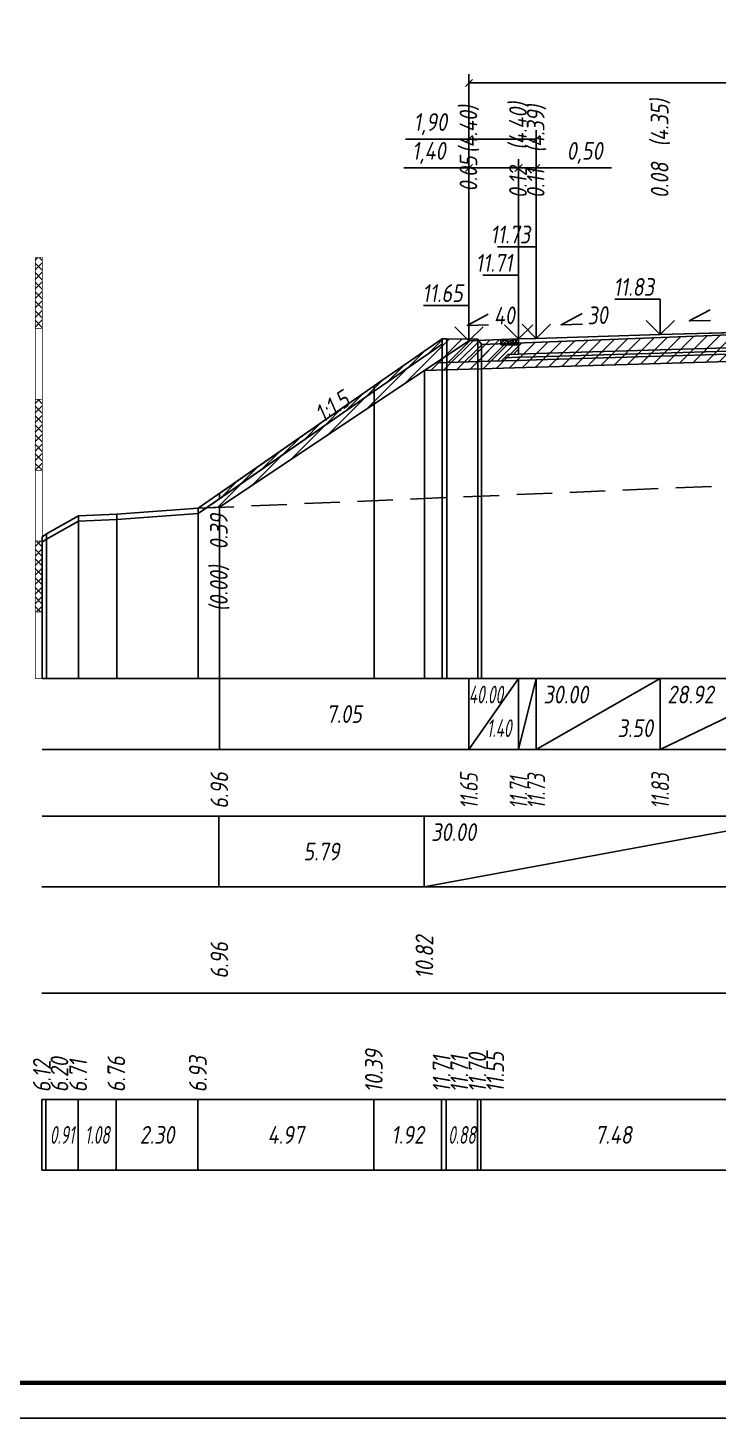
# Model space of a CAD drawing. Extents: x -717 to 1451, y -133302 to 233.
# Drawn here: x 78 to 175.4, y -99839.4 to -99643.1 of the extents above; entities that cross this region are included whole.
import ezdxf
from ezdxf.enums import TextEntityAlignment as Align

# ---------------------------------------------------------------- set-up
doc = ezdxf.new("R2010")
doc.units = 0
doc.linetypes.add('штриховая', pattern=[0.75, 0.5, -0.25])
for name, color, linetype in [('Интерполированный поперечник', 2, 'Continuous'), ('Код_510', 7, 'Continuous'), ('Код_514', 1, 'Continuous'), ('Код_516', 1, 'Continuous'), ('Контур_0', 7, 'Continuous'), ('Контур_2521', 7, 'Continuous'), ('Контур_2564', 7, 'Continuous'), ('Контур_2660', 7, 'Continuous'), ('Контур_2665', 7, 'Continuous'), ('Контур_400', 7, 'Continuous'), ('Контур_508', 7, 'Continuous'), ('Контур_512', 7, 'Continuous'), ('Контур_513', 7, 'Continuous'), ('Контур_818', 7, 'Continuous'), ('Красный поперечник', 1, 'Continuous'), ('Линейка абсолютных высот', 7, 'Continuous'), ('Объём_2501', 7, 'Continuous'), ('Объём_2564', 7, 'Continuous'), ('Объём_2650', 7, 'Continuous'), ('Объём_2660', 7, 'Continuous'), ('Объём_2661', 7, 'Continuous'), ('Объём_2665', 7, 'Continuous'), ('Объём_2666', 7, 'Continuous'), ('Объём_2667', 7, 'Continuous'), ('Объём_2668', 7, 'Continuous'), ('Объём_2669', 7, 'Continuous'), ('Объём_2675', 7, 'Continuous'), ('Откосы', 7, 'Continuous'), ('Отметки покрытия', 7, 'Continuous'), ('Рабочие отметки', 7, 'Continuous'), ('Рабочие отметки доп.', 7, 'Continuous'), ('Таблица', 7, 'Continuous'), ('Уклоны проезжей части', 7, 'Continuous'), ('Черный поперечник', 3, 'Continuous')]:
    doc.layers.add(name, color=color, linetype=linetype)
for name, color, linetype, true_color in [('Контур_2540', 2, 'Continuous', 0xffff00), ('Контур_2560', 2, 'Continuous', 0xffff00), ('Контур_2561', 7, 'Continuous', 0xff8040), ('Контур_2562', 3, 'Continuous', 0x00ff00), ('Контур_2563', 7, 'Continuous', 0xff8000), ('Контур_2570', 7, 'Continuous', 0x80ff00), ('Контур_2736', 4, 'Continuous', 0x00ffff), ('Контур_2737', 4, 'Continuous', 0x00ffff), ('Контур_2738', 4, 'Continuous', 0x00ffff), ('Контур_2739', 4, 'Continuous', 0x00ffff), ('Контур_2741', 4, 'Continuous', 0x00ffff), ('Контур_2742', 4, 'Continuous', 0x00ffff), ('Контур_2743', 4, 'Continuous', 0x00ffff), ('Контур_2744', 7, 'Continuous', 0xa4ffff), ('Контур_2745', 7, 'Continuous', 0xa4ffff), ('Контур_2747', 4, 'Continuous', 0x00ffff), ('Контур_2748', 4, 'Continuous', 0x00ffff), ('Контур_2749', 4, 'Continuous', 0x00ffff), ('Контур_2750', 4, 'Continuous', 0x00ffff), ('Контур_2751', 4, 'Continuous', 0x00ffff), ('Контур_2752', 4, 'Continuous', 0x00ffff), ('Контур_402', 7, 'Continuous', 0xff6464), ('Контур_703', 4, 'Continuous', 0x00ffff), ('Контур_705', 4, 'Continuous', 0x00ffff), ('Контур_707', 4, 'Continuous', 0x00ffff), ('Контур_720', 131, 'Continuous', 0xaaffff), ('Объём_2500', 7, 'Continuous', 0xc0c0c0), ('Объём_2520', 7, 'Continuous', 0x80ffff), ('Объём_2540', 2, 'Continuous', 0xffff00), ('Объём_2560', 2, 'Continuous', 0xffff00), ('Объём_2561', 7, 'Continuous', 0xff8040), ('Объём_2562', 3, 'Continuous', 0x00ff00), ('Объём_2563', 7, 'Continuous', 0xff8000), ('Объём_2570', 7, 'Continuous', 0x80ff00), ('Объём_2580', 3, 'Continuous', 0x00ff00), ('Объём_2600', 7, 'Continuous', 0x808000)]:
    doc.layers.add(name, color=color, linetype=linetype, true_color=true_color)
doc.styles.get("Standard").update_dxf_attribs({"font": 'txt', "height": 2.5})
doc.styles.add('М', font='romand.shx', dxfattribs={"width": 0.8, "oblique": 10, "height": 2.5})
doc.dimstyles.new('ISO-25', dxfattribs={"dimtxt": 2.5, "dimasz": 2.5, "dimexe": 1.25, "dimexo": 0.625, "dimtad": 1, "dimtxsty": 'Standard', "dimcen": 2.5, "dimadec": 0, "dimazin": 0, "dimtfac": 1, "dimtmove": 0, "dimatfit": 3, "dimfxl": 1, "dimarcsym": 0})
pattern_1 = [(45.0000013, (0, 0), (-0.67351924, 0.673519211), []), (135.0000003, (0, 0), (-0.673519222, -0.67351923), [])]

# ---------------------------------------------------------------- blocks, each defined once
blk = doc.blocks.new('_Oblique')
at = {"color": 0, "linetype": 'ByBlock', "lineweight": -2}
blk.add_line((-0.5, -0.5), (0.5, 0.5), dxfattribs=at)
blk = doc.blocks.new('*D1995')
at = {"color": 0, "lineweight": -2, "transparency": 16777216}
for p, q in [((140.24, -99686.75), (140.24, -99661.64)), ((147.24, -99686.47), (147.24, -99661.64)), ((140.24, -99662.89), (131.05, -99662.89)), ((147.24, -99662.89), (140.24, -99662.89))]:
    blk.add_line(p, q, dxfattribs=at)
at = {"layer": 'Defpoints', "color": 0, "transparency": 16777216}
for p in [(147.24, -99662.89), (140.24, -99687.37), (147.24, -99687.09)]:
    blk.add_point(p, dxfattribs=at)
at = {"color": 0, "lineweight": -2, "transparency": 16777216, "rotation": 180}
blk.add_blockref('_Oblique', (140.24, -99662.89), dxfattribs=at)
at = {"color": 0, "lineweight": -2, "transparency": 16777216}
blk.add_blockref('_Oblique', (147.24, -99662.89), dxfattribs=at)
at = {"color": 0, "transparency": 16777216, "insert": (134.59, -99660.78), "char_height": 2.5, "width": 8.75, "attachment_point": 5, "style": 'М'}
blk.add_mtext('1,40', dxfattribs=at)
blk = doc.blocks.new('*D1997')
at = {"color": 0, "lineweight": -2, "transparency": 16777216}
for p, q in [((147.24, -99686.47), (147.24, -99661.64)), ((149.74, -99686.39), (149.74, -99661.64)), ((147.24, -99662.89), (149.74, -99662.89)), ((149.74, -99662.89), (160.35, -99662.89))]:
    blk.add_line(p, q, dxfattribs=at)
at = {"layer": 'Defpoints', "color": 0, "transparency": 16777216}
for p in [(149.74, -99662.89), (147.24, -99687.09), (149.74, -99687.02)]:
    blk.add_point(p, dxfattribs=at)
at = {"color": 0, "lineweight": -2, "transparency": 16777216, "rotation": 180}
blk.add_blockref('_Oblique', (147.24, -99662.89), dxfattribs=at)
at = {"color": 0, "lineweight": -2, "transparency": 16777216}
blk.add_blockref('_Oblique', (149.74, -99662.89), dxfattribs=at)
at = {"color": 0, "transparency": 16777216, "insert": (156.59, -99660.78), "char_height": 2.5, "width": 9.1667, "attachment_point": 5, "style": 'М'}
blk.add_mtext('0,50', dxfattribs=at)
blk = doc.blocks.new('*D2000')
at = {"color": 0, "lineweight": -2, "transparency": 16777216}
for p, q in [((140.24, -99686.75), (140.24, -99657.57)), ((149.74, -99686.39), (149.74, -99657.57)), ((140.24, -99658.82), (131.27, -99658.82)), ((149.74, -99658.82), (140.24, -99658.82))]:
    blk.add_line(p, q, dxfattribs=at)
at = {"layer": 'Defpoints', "color": 0, "transparency": 16777216}
for p in [(149.74, -99658.82), (140.24, -99687.37), (149.74, -99687.02)]:
    blk.add_point(p, dxfattribs=at)
at = {"color": 0, "lineweight": -2, "transparency": 16777216, "rotation": 180}
blk.add_blockref('_Oblique', (140.24, -99658.82), dxfattribs=at)
at = {"color": 0, "lineweight": -2, "transparency": 16777216}
blk.add_blockref('_Oblique', (149.74, -99658.82), dxfattribs=at)
at = {"color": 0, "transparency": 16777216, "insert": (134.81, -99656.71), "char_height": 2.5, "width": 8.75, "attachment_point": 5, "style": 'М'}
blk.add_mtext('1,90', dxfattribs=at)
blk = doc.blocks.new('*D2001')
at = {"color": 0, "lineweight": -2, "transparency": 16777216}
for p, q in [((140.24, -99686.75), (140.24, -99649.64)), ((235.74, -99683.86), (235.74, -99649.64)), ((140.24, -99650.89), (235.74, -99650.89))]:
    blk.add_line(p, q, dxfattribs=at)
at = {"layer": 'Defpoints', "color": 0, "transparency": 16777216}
for p in [(235.74, -99650.89), (235.74, -99684.48), (140.24, -99687.37)]:
    blk.add_point(p, dxfattribs=at)
at = {"color": 0, "lineweight": -2, "transparency": 16777216, "rotation": 180}
blk.add_blockref('_Oblique', (140.24, -99650.89), dxfattribs=at)
at = {"color": 0, "lineweight": -2, "transparency": 16777216}
blk.add_blockref('_Oblique', (235.74, -99650.89), dxfattribs=at)
at = {"color": 0, "transparency": 16777216, "insert": (187.99, -99648.78), "char_height": 2.5, "width": 10.4167, "attachment_point": 5, "style": 'М'}
blk.add_mtext('19,10', dxfattribs=at)

msp = doc.modelspace()

# ---------------------------------------------------------------- hatches: boundary and pattern name
h = msp.add_hatch()
h.set_pattern_fill('ANSI37', color=256, scale=0.1)
h.set_pattern_definition([(45, (145.99485, -99687.357), (-0.22451, 0.22451), []), (135, (145.99485, -99687.357), (-0.22451, -0.22451), [])])
h.paths.add_polyline_path([(144.745, -99687.132), (144.745, -99687.86), (147.245, -99687.86), (147.245, -99687.032), (145.987, -99687.357)])
at = {"layer": 'Линейка абсолютных высот'}
h = msp.add_hatch(dxfattribs=at)
h.set_pattern_fill('ANSI37', scale=0.3, style=0)
h.set_pattern_definition(pattern_1)
h.paths.add_polyline_path([(80, -99685.586), (80, -99675.586), (79, -99675.586), (79, -99685.586)])
h = msp.add_hatch(dxfattribs=at)
h.set_pattern_fill('ANSI37', scale=0.3, style=0)
h.set_pattern_definition(pattern_1)
h.paths.add_polyline_path([(80, -99705.586), (80, -99695.586), (79, -99695.586), (79, -99705.586)])
h = msp.add_hatch(dxfattribs=at)
h.set_pattern_fill('ANSI37', scale=0.3, style=0)
h.set_pattern_definition(pattern_1)
h.paths.add_polyline_path([(80, -99725.586), (80, -99715.586), (79, -99715.586), (79, -99725.586)])
at = {"layer": 'Объём_2563'}
h = msp.add_hatch(dxfattribs=at)
h.set_pattern_fill('ANSI31', color=256, scale=0.3)
h.paths.add_polyline_path([(145.745, -99689.227), (147.245, -99689.182), (147.245, -99687.86), (144.745, -99687.86), (144.745, -99687.132), (140.245, -99687.312), (135.564, -99690.432), (144.817, -99690.155)])
at = {"layer": 'Объём_2570'}
h = msp.add_hatch(dxfattribs=at)
h.set_pattern_fill('ANSI31', color=256, scale=0.2)
h.paths.add_polyline_path([(136.439, -99687.779), (126.862, -99694.397), (105, -99709.618), (105, -99708.868), (126.862, -99693.647), (136.439, -99687.029)])
at = {"layer": 'Объём_2600'}
h = msp.add_hatch(dxfattribs=at)
h.set_pattern_fill('ANSI31', color=6, scale=0.4)
h.paths.add_polyline_path([(187.995, -99689.882), (133.958, -99691.503), (105, -99710.809), (103.178, -99710.886), (126.862, -99694.397), (136.439, -99687.779), (136.439, -99687.029), (137.102, -99687.012), (141.496, -99687.073), (141.996, -99687.823), (179.418, -99686.372), (184.334, -99686.19), (187.995, -99686.083)])
h = msp.add_hatch(dxfattribs=at)
h.set_pattern_fill('HONEY', color=5, scale=0.3)
h.paths.add_polyline_path([(102.03, -99711.686), (102.03, -99710.935), (103.178, -99710.886)])

# ---------------------------------------------------------------- linework, layer by layer
at = {"flags": 128}
msp.add_lwpolyline([(-30.054, -99839.421), (389.946, -99839.421), (389.946, -99542.421), (-30.054, -99542.421)], close=True, dxfattribs=at)
at = {"const_width": 0.6, "flags": 128}
msp.add_lwpolyline([(-10.054, -99834.421), (384.946, -99834.421), (384.946, -99547.421), (-10.054, -99547.421)], close=True, dxfattribs=at)
msp.add_lwpolyline([(144.745, -99687.132), (144.745, -99687.86), (147.245, -99687.86), (147.245, -99687.032), (145.987, -99687.357), (144.745, -99687.132)])
at = {"layer": 'Интерполированный поперечник', "linetype": 'штриховая', "ltscale": 10, "flags": 128}
msp.add_lwpolyline([(102.03, -99710.935), (276.089, -99703.539)], dxfattribs=at)
at = {"layer": 'Код_510'}
for p, q in [((79.946, -99804.421), (79.946, -99794.421)), ((80.523, -99804.421), (80.523, -99794.421)), ((85.068, -99804.421), (85.068, -99794.421)), ((90.456, -99804.421), (90.456, -99794.421)), ((101.97, -99804.421), (101.97, -99794.421)), ((126.807, -99804.421), (126.807, -99794.421)), ((136.384, -99804.421), (136.384, -99794.421)), ((137.048, -99804.421), (137.048, -99794.421)), ((141.442, -99804.421), (141.442, -99794.421)), ((141.942, -99804.421), (141.942, -99794.421))]:
    msp.add_line(p, q, dxfattribs=at)
at = {"layer": 'Код_514'}
for p, q in [((105, -99745), (105, -99735)), ((140.245, -99745), (140.245, -99735)), ((140.245, -99745), (147.245, -99735)), ((147.245, -99745), (147.245, -99735)), ((147.245, -99745), (149.745, -99735)), ((149.745, -99745), (149.745, -99735)), ((149.745, -99745), (167.245, -99735)), ((167.245, -99745), (167.245, -99735)), ((167.245, -99745), (187.995, -99735))]:
    msp.add_line(p, q, dxfattribs=at)
at = {"layer": 'Код_516'}
for p, q in [((104.946, -99764.421), (104.946, -99754.421)), ((133.904, -99764.421), (133.904, -99754.421)), ((133.904, -99764.421), (187.941, -99754.421))]:
    msp.add_line(p, q, dxfattribs=at)
at = {"layer": 'Контур_0', "flags": 128}
for points in [[(140.245, -99687.312), (105, -99710.809), (105, -99710.809), (105, -99710.809), (105, -99710.809), (105, -99710.809), (105, -99710.809), (105, -99710.809), (105, -99710.809), (105, -99710.809), (105, -99710.809), (105, -99710.809), (105, -99710.809), (105, -99710.809), (105, -99710.809), (105, -99710.809)], [(140.245, -99687.312), (105, -99710.809), (105, -99710.809), (105, -99710.809), (105, -99710.809), (105, -99710.809), (105, -99710.809), (105, -99710.809), (105, -99710.809), (105, -99710.809), (105, -99710.809), (105, -99710.809), (105, -99710.809), (105, -99710.809), (105, -99710.809), (105, -99710.809), (105, -99710.809), (105, -99710.809), (105, -99710.809), (105, -99710.809), (105, -99710.809), (105, -99710.809), (105, -99710.809), (105, -99710.809), (105, -99710.809), (105, -99710.809), (105, -99710.809), (105, -99710.809), (105, -99710.809), (105, -99710.809)], [(140.245, -99687.312), (140.245, -99687.312)], [(187.995, -99685.832), (167.245, -99686.432), (149.745, -99686.957), (149.745, -99686.957), (149.745, -99686.957), (149.745, -99686.957), (149.745, -99686.957), (147.245, -99687.032), (147.245, -99689.182), (149.745, -99689.107), (149.745, -99689.107), (149.745, -99689.107), (149.745, -99689.107), (149.745, -99689.107), (149.745, -99689.107), (167.245, -99688.582), (187.995, -99687.982), (187.995, -99685.832)], [(135.564, -99690.432), (144.817, -99690.155), (145.745, -99689.227), (147.245, -99689.182)], [(187.995, -99687.982), (167.245, -99688.582), (149.745, -99689.107), (149.745, -99689.107), (149.745, -99689.107), (149.745, -99689.107), (149.745, -99689.107), (149.745, -99689.107), (147.245, -99689.182), (145.745, -99689.227), (144.817, -99690.155), (147.245, -99690.082), (149.745, -99690.007), (149.745, -99690.007), (149.745, -99690.007), (149.745, -99690.007), (149.745, -99690.007), (149.745, -99690.007), (167.245, -99689.482), (187.995, -99688.882), (187.995, -99687.982)]]:
    msp.add_lwpolyline(points, dxfattribs=at)
at = {"layer": 'Контур_2521', "color": 250, "flags": 128}
msp.add_lwpolyline([(187.995, -99688.432), (167.245, -99689.032), (149.745, -99689.557), (149.745, -99689.557), (149.745, -99689.557), (149.745, -99689.557), (149.745, -99689.557), (149.745, -99689.557), (147.245, -99689.632), (145.281, -99689.691)], dxfattribs=at)
at = {"layer": 'Контур_2540', "flags": 128}
msp.add_lwpolyline([(167.245, -99689.482), (149.745, -99690.007), (147.245, -99690.082), (144.817, -99690.155), (135.564, -99690.432), (133.958, -99691.503), (187.995, -99689.882), (187.995, -99688.882), (167.245, -99689.482)], dxfattribs=at)
at = {"layer": 'Контур_2560', "flags": 128}
msp.add_lwpolyline([(140.245, -99687.312), (140.245, -99687.312), (140.245, -99687.312), (147.245, -99687.032)], dxfattribs=at)
at = {"layer": 'Контур_2561', "flags": 128}
msp.add_lwpolyline([(147.245, -99687.032), (147.245, -99687.032), (140.245, -99687.312), (140.245, -99687.312), (147.245, -99687.032)], dxfattribs=at)
at = {"layer": 'Контур_2562', "flags": 128}
msp.add_lwpolyline([(140.245, -99687.312), (140.245, -99687.312), (140.245, -99687.312), (140.245, -99687.312), (140.245, -99687.312)], dxfattribs=at)
at = {"layer": 'Контур_2563', "flags": 128}
msp.add_lwpolyline([(145.745, -99689.227), (147.245, -99689.182), (147.245, -99687.032), (140.245, -99687.312), (135.564, -99690.432), (144.817, -99690.155), (145.745, -99689.227)], dxfattribs=at)
at = {"layer": 'Контур_2564', "flags": 128}
msp.add_lwpolyline([(140.245, -99687.312), (147.245, -99687.032)], dxfattribs=at)
at = {"layer": 'Контур_2570', "flags": 128}
msp.add_lwpolyline([(80, -99715.75), (80.577, -99715.315), (85.122, -99712.766), (90.51, -99712.552), (102.024, -99711.689), (102.024, -99711.689), (126.862, -99694.397), (136.439, -99687.779), (136.439, -99687.029), (137.102, -99687.012), (141.496, -99687.073), (141.996, -99687.823), (179.418, -99686.372)], dxfattribs=at)
at = {"layer": 'Контур_2660', "flags": 128}
msp.add_lwpolyline([(133.958, -99691.503), (187.995, -99689.882)], dxfattribs=at)
at = {"layer": 'Контур_2665', "flags": 128}
msp.add_lwpolyline([(140.245, -99687.312), (140.245, -99687.312)], dxfattribs=at)
at = {"layer": 'Контур_2736', "flags": 128}
msp.add_lwpolyline([(140.245, -99687.312), (105, -99710.809)], dxfattribs=at)
at = {"layer": 'Контур_2737', "flags": 128}
msp.add_lwpolyline([(105, -99710.809), (105, -99710.809)], dxfattribs=at)
at = {"layer": 'Контур_2738', "flags": 128}
msp.add_lwpolyline([(105, -99710.809), (105, -99710.809)], dxfattribs=at)
at = {"layer": 'Контур_2739', "flags": 128}
msp.add_lwpolyline([(105, -99710.809), (105, -99710.809)], dxfattribs=at)
at = {"layer": 'Контур_2741', "flags": 128}
msp.add_lwpolyline([(105, -99710.809), (105, -99710.809)], dxfattribs=at)
at = {"layer": 'Контур_2742', "flags": 128}
msp.add_lwpolyline([(105, -99710.809), (105, -99710.809)], dxfattribs=at)
at = {"layer": 'Контур_2743', "flags": 128}
msp.add_lwpolyline([(105, -99710.809), (105, -99710.809)], dxfattribs=at)
at = {"layer": 'Контур_2744', "flags": 128}
msp.add_lwpolyline([(105, -99710.809), (105, -99710.809)], dxfattribs=at)
msp.add_lwpolyline([(105, -99710.809), (105, -99710.809)], dxfattribs=at)
msp.add_lwpolyline([(105, -99710.809), (105, -99710.809)], dxfattribs=at)
msp.add_lwpolyline([(105, -99710.809), (105, -99710.809)], dxfattribs=at)
msp.add_lwpolyline([(105, -99710.809), (105, -99710.809)], dxfattribs=at)
msp.add_lwpolyline([(105, -99710.809), (105, -99710.809)], dxfattribs=at)
at = {"layer": 'Контур_2745', "flags": 128}
msp.add_lwpolyline([(105, -99710.809), (105, -99710.809)], dxfattribs=at)
msp.add_lwpolyline([(105, -99710.809), (105, -99710.809)], dxfattribs=at)
msp.add_lwpolyline([(105, -99710.809), (105, -99710.809)], dxfattribs=at)
msp.add_lwpolyline([(105, -99710.809), (105, -99710.809)], dxfattribs=at)
msp.add_lwpolyline([(105, -99710.809), (105, -99710.809)], dxfattribs=at)
msp.add_lwpolyline([(105, -99710.809), (105, -99710.809)], dxfattribs=at)
at = {"layer": 'Контур_2747', "flags": 128}
msp.add_lwpolyline([(105, -99710.809), (105, -99710.809)], dxfattribs=at)
at = {"layer": 'Контур_2748', "flags": 128}
msp.add_lwpolyline([(105, -99710.809), (105, -99710.809)], dxfattribs=at)
at = {"layer": 'Контур_2749', "flags": 128}
msp.add_lwpolyline([(105, -99710.809), (105, -99710.809)], dxfattribs=at)
at = {"layer": 'Контур_2750', "flags": 128}
msp.add_lwpolyline([(105, -99710.809), (105, -99710.809)], dxfattribs=at)
at = {"layer": 'Контур_2751', "flags": 128}
msp.add_lwpolyline([(105, -99710.809), (105, -99710.809)], dxfattribs=at)
at = {"layer": 'Контур_2752', "flags": 128}
msp.add_lwpolyline([(105, -99710.809), (105, -99710.809)], dxfattribs=at)
at = {"layer": 'Контур_400', "flags": 128}
msp.add_lwpolyline([(147.245, -99687.032), (149.745, -99686.957), (149.745, -99686.957), (149.745, -99686.957), (149.745, -99686.957), (149.745, -99686.957), (149.745, -99686.957), (167.245, -99686.432), (187.995, -99685.832)], dxfattribs=at)
at = {"layer": 'Контур_402', "flags": 128}
msp.add_lwpolyline([(133.958, -99691.503), (187.995, -99689.882), (246.571, -99691.639)], dxfattribs=at)
at = {"layer": 'Контур_508', "flags": 128}
msp.add_lwpolyline([(105, -99710.809), (133.958, -99691.503), (187.995, -99689.882), (246.571, -99691.639), (265.119, -99704.005)], dxfattribs=at)
at = {"layer": 'Контур_512', "flags": 128}
msp.add_lwpolyline([(105, -99710.809), (133.958, -99691.503), (187.995, -99689.882), (246.571, -99691.639), (265.119, -99704.005)], dxfattribs=at)
at = {"layer": 'Контур_513', "flags": 128}
msp.add_lwpolyline([(105, -99710.809), (133.958, -99691.503), (187.995, -99689.882), (246.571, -99691.639), (265.119, -99704.005)], dxfattribs=at)
at = {"layer": 'Контур_703', "flags": 128}
for points in [[(140.245, -99687.312), (105, -99710.809)], [(105, -99710.809), (105, -99710.809)]]:
    msp.add_lwpolyline(points, dxfattribs=at)
at = {"layer": 'Контур_705', "flags": 128}
msp.add_lwpolyline([(105, -99710.809), (105, -99710.809)], dxfattribs=at)
at = {"layer": 'Контур_707', "flags": 128}
msp.add_lwpolyline([(105, -99710.809), (105, -99710.809)], dxfattribs=at)
at = {"layer": 'Контур_720', "flags": 128}
msp.add_lwpolyline([(105, -99710.809), (105, -99710.809)], dxfattribs=at)
at = {"layer": 'Контур_818', "flags": 128}
msp.add_lwpolyline([(105, -99709.618), (126.862, -99694.397), (136.439, -99687.779), (136.439, -99687.029), (137.102, -99687.012), (141.496, -99687.073), (141.996, -99687.823), (179.418, -99686.372), (184.334, -99686.19), (187.995, -99686.083), (189.148, -99686.049), (227.902, -99684.828), (228.402, -99684.078), (229.141, -99684.155), (235.683, -99684.609), (235.683, -99685.359), (265.119, -99698.822)], dxfattribs=at)
at = {"layer": 'Красный поперечник'}
for p, q in [((105, -99710.809), (140.245, -99687.312)), ((140.245, -99687.312), (147.245, -99687.032)), ((147.245, -99687.032), (149.745, -99686.957)), ((149.745, -99686.957), (167.245, -99686.432)), ((167.245, -99686.432), (187.995, -99685.832)), ((133.958, -99691.503), (133.958, -99735)), ((105, -99710.809), (105, -99735))]:
    msp.add_line(p, q, dxfattribs=at)
at = {"layer": 'Линейка абсолютных высот', "color": 7, "const_width": 0.1, "flags": 128}
for points in [[(80, -99685.586), (80, -99675.586), (79, -99675.586), (79, -99685.586), (80, -99685.586)], [(80, -99695.586), (80, -99685.586), (79, -99685.586), (79, -99695.586), (80, -99695.586)], [(80, -99705.586), (80, -99695.586), (79, -99695.586), (79, -99705.586), (80, -99705.586)], [(80, -99715.586), (80, -99705.586), (79, -99705.586), (79, -99715.586), (80, -99715.586)], [(80, -99725.586), (80, -99715.586), (79, -99715.586), (79, -99725.586), (80, -99725.586)], [(80, -99735), (80, -99725.586), (79, -99725.586), (79, -99735), (80, -99735)]]:
    msp.add_lwpolyline(points, dxfattribs=at)
at = {"layer": 'Объём_2500', "flags": 128}
msp.add_lwpolyline([(187.995, -99685.832), (167.245, -99686.432), (149.745, -99686.957), (149.745, -99686.957), (149.745, -99686.957), (149.745, -99686.957), (149.745, -99686.957), (147.245, -99687.032), (147.245, -99689.182), (149.745, -99689.107), (149.745, -99689.107), (149.745, -99689.107), (149.745, -99689.107), (149.745, -99689.107), (149.745, -99689.107), (167.245, -99688.582), (187.995, -99687.982), (187.995, -99685.832)], dxfattribs=at)
at = {"layer": 'Объём_2501', "flags": 128}
msp.add_lwpolyline([(147.245, -99687.032), (149.745, -99686.957), (149.745, -99686.957), (149.745, -99686.957), (149.745, -99686.957), (149.745, -99686.957), (149.745, -99686.957), (167.245, -99686.432), (187.995, -99685.832)], dxfattribs=at)
at = {"layer": 'Объём_2520', "color": 250, "flags": 128}
msp.add_lwpolyline([(187.995, -99687.982), (167.245, -99688.582), (149.745, -99689.107), (149.745, -99689.107), (149.745, -99689.107), (149.745, -99689.107), (149.745, -99689.107), (149.745, -99689.107), (147.245, -99689.182), (145.745, -99689.227), (144.817, -99690.155), (147.245, -99690.082), (149.745, -99690.007), (149.745, -99690.007), (149.745, -99690.007), (149.745, -99690.007), (149.745, -99690.007), (149.745, -99690.007), (167.245, -99689.482), (187.995, -99688.882), (187.995, -99687.982)], dxfattribs=at)
at = {"layer": 'Объём_2540', "flags": 128}
msp.add_lwpolyline([(167.245, -99689.482), (149.745, -99690.007), (147.245, -99690.082), (144.817, -99690.155), (135.564, -99690.432), (133.958, -99691.503), (187.995, -99689.882), (187.995, -99688.882), (167.245, -99689.482)], dxfattribs=at)
at = {"layer": 'Объём_2560', "flags": 128}
msp.add_lwpolyline([(140.245, -99687.312), (140.245, -99687.312), (140.245, -99687.312), (147.245, -99687.032)], dxfattribs=at)
at = {"layer": 'Объём_2561', "flags": 128}
msp.add_lwpolyline([(147.245, -99687.032), (147.245, -99687.032), (140.245, -99687.312), (140.245, -99687.312), (147.245, -99687.032)], dxfattribs=at)
at = {"layer": 'Объём_2562', "flags": 128}
msp.add_lwpolyline([(140.245, -99687.312), (140.245, -99687.312), (140.245, -99687.312), (140.245, -99687.312), (140.245, -99687.312)], dxfattribs=at)
at = {"layer": 'Объём_2563', "color": 250, "flags": 128}
msp.add_lwpolyline([(145.745, -99689.227), (147.245, -99689.182), (147.245, -99687.86), (144.745, -99687.86), (144.745, -99687.132), (140.245, -99687.312), (135.564, -99690.432), (144.817, -99690.155), (145.745, -99689.227)], dxfattribs=at)
at = {"layer": 'Объём_2564', "flags": 128}
msp.add_lwpolyline([(140.245, -99687.312), (147.245, -99687.032)], dxfattribs=at)
at = {"layer": 'Объём_2570', "flags": 128}
msp.add_lwpolyline([(136.439, -99687.779), (126.862, -99694.397), (105, -99709.618), (105, -99708.868), (126.862, -99693.647), (136.439, -99687.029), (136.439, -99687.779), (136.439, -99687.779)], dxfattribs=at)
at = {"layer": 'Объём_2580', "flags": 128}
msp.add_lwpolyline([(140.245, -99687.312), (140.245, -99687.312)], dxfattribs=at)
at = {"layer": 'Объём_2600', "color": 5, "flags": 128}
msp.add_lwpolyline([(102.03, -99711.686), (102.03, -99710.935), (103.178, -99710.886), (102.03, -99711.686), (102.03, -99711.686)], dxfattribs=at)
at = {"layer": 'Объём_2650', "color": 6, "flags": 128}
msp.add_lwpolyline([(187.995, -99689.882), (133.958, -99691.503), (105, -99710.809), (103.178, -99710.886), (126.862, -99694.397), (136.439, -99687.779), (136.439, -99687.029), (137.102, -99687.012), (141.496, -99687.073), (141.996, -99687.823), (179.418, -99686.372), (184.334, -99686.19), (187.995, -99686.083), (187.995, -99689.882), (187.995, -99689.882)], dxfattribs=at)
at = {"layer": 'Объём_2660', "flags": 128}
msp.add_lwpolyline([(133.958, -99691.503), (187.995, -99689.882)], dxfattribs=at)
at = {"layer": 'Объём_2661', "flags": 128}
msp.add_lwpolyline([(140.245, -99687.312), (105, -99710.809)], dxfattribs=at)
at = {"layer": 'Объём_2665', "flags": 128}
msp.add_lwpolyline([(140.245, -99687.312), (140.245, -99687.312)], dxfattribs=at)
at = {"layer": 'Объём_2666', "flags": 128}
msp.add_lwpolyline([(140.245, -99687.312), (105, -99710.809)], dxfattribs=at)
at = {"layer": 'Объём_2667', "flags": 128}
msp.add_lwpolyline([(105, -99710.809), (105, -99710.809)], dxfattribs=at)
msp.add_lwpolyline([(105, -99710.809), (105, -99710.809)], dxfattribs=at)
at = {"layer": 'Объём_2668', "flags": 128}
msp.add_lwpolyline([(105, -99710.809), (105, -99710.809)], dxfattribs=at)
msp.add_lwpolyline([(105, -99710.809), (105, -99710.809)], dxfattribs=at)
at = {"layer": 'Объём_2669', "flags": 128}
msp.add_lwpolyline([(105, -99710.809), (105, -99710.809)], dxfattribs=at)
msp.add_lwpolyline([(105, -99710.809), (105, -99710.809)], dxfattribs=at)
at = {"layer": 'Объём_2675', "flags": 128}
msp.add_lwpolyline([(105, -99710.809), (105, -99710.809)], dxfattribs=at)
msp.add_lwpolyline([(105, -99710.809), (105, -99710.809)], dxfattribs=at)
msp.add_lwpolyline([(105, -99710.809), (105, -99710.809)], dxfattribs=at)
msp.add_lwpolyline([(105, -99710.809), (105, -99710.809)], dxfattribs=at)
msp.add_lwpolyline([(105, -99710.809), (105, -99710.809)], dxfattribs=at)
msp.add_lwpolyline([(105, -99710.809), (105, -99710.809)], dxfattribs=at)
msp.add_lwpolyline([(105, -99710.809), (105, -99710.809)], dxfattribs=at)
msp.add_lwpolyline([(105, -99710.809), (105, -99710.809)], dxfattribs=at)
msp.add_lwpolyline([(105, -99710.809), (105, -99710.809)], dxfattribs=at)
msp.add_lwpolyline([(105, -99710.809), (105, -99710.809)], dxfattribs=at)
msp.add_lwpolyline([(105, -99710.809), (105, -99710.809)], dxfattribs=at)
msp.add_lwpolyline([(105, -99710.809), (105, -99710.809)], dxfattribs=at)
at = {"layer": 'Откосы', "color": 1, "flags": 128}
for points in [[(143.011, -99685.034), (140.014, -99685.154), (142.951, -99683.536)], [(156.26, -99684.951), (153.261, -99685.041), (156.215, -99683.452)], [(174.336, -99684.417), (171.337, -99684.503), (174.293, -99682.917)]]:
    msp.add_lwpolyline(points, dxfattribs=at)
at = {"layer": 'Отметки покрытия', "color": 1}
for p, q in [((149.745, -99674.032), (144.295, -99674.032)), ((149.745, -99686.957), (149.745, -99674.032)), ((147.245, -99678.032), (142.195, -99678.032)), ((147.245, -99687.032), (147.245, -99678.032)), ((167.245, -99681.432), (160.845, -99681.432)), ((167.245, -99686.432), (167.245, -99681.432)), ((140.245, -99682.312), (133.845, -99682.312)), ((140.245, -99687.312), (140.245, -99682.312)), ((140.245, -99687.312), (138.245, -99685.312)), ((140.245, -99687.312), (142.245, -99685.312)), ((147.245, -99687.032), (145.245, -99685.032)), ((147.245, -99687.032), (149.245, -99685.032)), ((149.745, -99686.957), (147.745, -99684.957)), ((149.745, -99686.957), (151.745, -99684.957)), ((167.245, -99686.432), (165.245, -99684.432)), ((167.245, -99686.432), (169.245, -99684.432))]:
    msp.add_line(p, q, dxfattribs=at)
at = {"layer": 'Таблица'}
for p, q in [((80, -99735), (290.119, -99735)), ((80, -99745), (290.119, -99745)), ((80, -99754.421), (290.119, -99754.421)), ((79.946, -99764.421), (290.065, -99764.421)), ((79.946, -99779.421), (290.065, -99779.421)), ((79.946, -99794.421), (290.065, -99794.421)), ((79.946, -99804.421), (290.065, -99804.421))]:
    msp.add_line(p, q, dxfattribs=at)
at = {"layer": 'Черный поперечник', "color": 7}
for p, q in [((136.439, -99687.029), (136.439, -99735)), ((137.102, -99687.012), (137.102, -99735)), ((141.496, -99687.073), (141.496, -99735)), ((141.996, -99687.823), (141.996, -99735)), ((126.862, -99693.647), (126.862, -99735)), ((102.024, -99710.939), (102.024, -99735)), ((85.122, -99712.016), (85.122, -99735)), ((90.51, -99711.802), (90.51, -99735)), ((80, -99715), (80, -99735)), ((80.577, -99714.565), (80.577, -99735))]:
    msp.add_line(p, q, dxfattribs=at)
at = {"layer": 'Черный поперечник', "flags": 128}
msp.add_lwpolyline([(80, -99715), (80.577, -99714.565), (85.122, -99712.016), (90.51, -99711.802), (102.024, -99710.939), (126.862, -99693.647), (136.439, -99687.029), (137.102, -99687.012), (141.496, -99687.073), (141.996, -99687.823), (179.418, -99686.372), (184.334, -99686.19), (187.995, -99686.083), (189.148, -99686.049), (227.902, -99684.828), (228.402, -99684.078), (229.141, -99684.155), (235.683, -99684.609), (266.958, -99698.913), (276.12, -99703.538), (290.119, -99702.955)], dxfattribs=at)

# ---------------------------------------------------------------- texts
at = {"layer": 'Код_510', "style": 'М', "oblique": 10, "width": 0.8}
for s, p in [('10.39', (126.807, -99793.421)), ('11.70', (141.442, -99793.421)), ('11.55', (143.942, -99793.421)), ('6.12', (79.946, -99793.421)), ('6.20', (82.423, -99793.421)), ('6.71', (85.068, -99793.421)), ('6.76', (90.456, -99793.421)), ('6.93', (101.97, -99793.421)), ('11.71', (136.384, -99793.421)), ('11.71', (138.884, -99793.421))]:
    msp.add_text(s, height=2.5, rotation=90, dxfattribs=at).set_placement(p, align=Align.MIDDLE_LEFT)
at = {"layer": 'Код_510', "style": 'М', "oblique": 10}
for s, width, p in [('0.91', 0.6, (82.795, -99799.421)), ('1.08', 0.6, (87.762, -99799.421)), ('2.30', 0.8, (96.213, -99799.421)), ('4.97', 0.8, (114.389, -99799.421)), ('1.92', 0.8, (131.596, -99799.421)), ('0.88', 0.6, (139.245, -99799.421)), ('7.48', 0.8, (160.653, -99799.421))]:
    msp.add_text(s, height=2.5, dxfattribs=dict(at, width=width)).set_placement(p, align=Align.MIDDLE_CENTER)
at = {"layer": 'Код_514', "style": 'М', "oblique": 10}
for s, width, p in [('40.00', 0.6, (140.206, -99736)), ('30.00', 0.8, (150.745, -99736)), ('28.92', 0.8, (168.245, -99736))]:
    msp.add_text(s, height=2.5, dxfattribs=dict(at, width=width)).set_placement(p, align=Align.TOP_LEFT)
at = {"layer": 'Код_514', "style": 'М', "oblique": 10, "width": 0.8}
msp.add_text('7.05', height=2.5, dxfattribs=at).set_placement((122.622, -99740), align=Align.MIDDLE_CENTER)
at = {"layer": 'Код_514', "style": 'М', "oblique": 10}
for s, width, p in [('1.40', 0.6, (146.245, -99744)), ('3.50', 0.8, (166.245, -99744))]:
    msp.add_text(s, height=2.5, dxfattribs=dict(at, width=width)).set_placement(p, align=Align.BOTTOM_RIGHT)
for s, width, p in [('6.96', 0.8, (105, -99753.382)), ('11.65', 0.7, (140.245, -99753.382)), ('11.73', 0.7, (149.745, -99753.382)), ('11.83', 0.7, (167.245, -99753.382)), ('11.71', 0.7, (147.245, -99753.382))]:
    msp.add_text(s, height=2.5, rotation=90, dxfattribs=dict(at, width=width)).set_placement(p, align=Align.MIDDLE_LEFT)
at = {"layer": 'Код_516', "style": 'М', "oblique": 10, "width": 0.8}
msp.add_text('30.00', height=2.5, dxfattribs=at).set_placement((134.904, -99755.421), align=Align.TOP_LEFT)
msp.add_text('5.79', height=2.5, dxfattribs=at).set_placement((119.425, -99759.421), align=Align.MIDDLE_CENTER)
for s, p in [('6.96', (105, -99777.371)), ('10.82', (133.958, -99777.371))]:
    msp.add_text(s, height=2.5, rotation=90, dxfattribs=at).set_placement(p, align=Align.MIDDLE_LEFT)
at = {"layer": 'Отметки покрытия', "color": 1, "style": 'М', "oblique": 10, "width": 0.8}
for s, p in [('11.73', (148.886, -99674.301)), ('11.71', (146.386, -99678.301)), ('11.65', (139.386, -99682.581)), ('11.83', (166.386, -99681.701))]:
    msp.add_text(s, height=2.5, dxfattribs=at).set_placement(p, align=Align.BOTTOM_RIGHT)
at = {"layer": 'Рабочие отметки', "color": 1, "style": 'М', "oblique": 10, "width": 0.8}
for s, p in [('0.05', (140.167, -99661.237)), ('0.39', (104.922, -99711.739))]:
    msp.add_text(s, height=2.5, rotation=90, dxfattribs=at).set_placement(p, align=Align.MIDDLE_RIGHT)
for s, p in [('0.08', (167.167, -99667.172)), ('0.12', (147.167, -99667.172)), ('0.11', (149.667, -99667.172))]:
    msp.add_text(s, height=2.5, rotation=90, dxfattribs=at).set_placement(p, align=Align.MIDDLE_LEFT)
at = {"layer": 'Рабочие отметки доп.', "color": 1, "style": 'М', "oblique": 10, "width": 0.8}
for s, p in [('(4.40)', (140.167, -99660.797)), ('(4.40)', (147.167, -99660.322)), ('(4.39)', (149.667, -99660.722)), ('(4.35)', (167.167, -99659.872))]:
    msp.add_text(s, height=2.5, rotation=90, dxfattribs=at).set_placement(p, align=Align.MIDDLE_LEFT)
msp.add_text('(0.00)', height=2.5, rotation=90, dxfattribs=at).set_placement((104.922, -99719.039), align=Align.MIDDLE_RIGHT)
at = {"layer": 'Уклоны проезжей части', "color": 1, "style": 'М', "oblique": 10, "width": 0.8}
for s, rotation, p in [('40', 2.29061, (145.316, -99685.75)), ('30', 1.71836, (158.465, -99685.695)), ('1:1.5', 33.69007, (122.068, -99698.228))]:
    msp.add_text(s, height=2.5, rotation=rotation, dxfattribs=at).set_placement(p, align=Align.BOTTOM_CENTER)

# ---------------------------------------------------------------- dimensions: what is measured, and where the dimension line sits
at = {"color": 5}
dim = msp.add_linear_dim(base=(235.745, -99650.894), p1=(140.245, -99687.374), p2=(235.745, -99684.484), angle=180, dimstyle='ISO-25', override={"dimasz": 1, "dimlfac": 0.2, "dimzin": 0, "dimtxsty": 'М', "dimblk1": 'Oblique', "dimblk2": 'Oblique', "dimsah": 1}, dxfattribs=at)
dim.commit()
dim.dimension.update_dxf_attribs({"geometry": '*D2001', "text_midpoint": (187.995, -99648.781)})
for base, p1, p2, picture, middle in [((149.745, -99658.822), (140.245, -99687.374), (149.745, -99687.019), '*D2000', (134.806, -99658.822)), ((147.245, -99662.894), (140.245, -99687.374), (147.245, -99687.094), '*D1995', (134.595, -99662.894)), ((149.745, -99662.894), (147.245, -99687.094), (149.745, -99687.019), '*D1997', (156.586, -99662.894))]:
    dim = msp.add_linear_dim(base=base, p1=p1, p2=p2, angle=180, dimstyle='ISO-25', override={"dimasz": 1, "dimlfac": 0.2, "dimzin": 0, "dimtxsty": 'М', "dimblk1": 'Oblique', "dimblk2": 'Oblique', "dimsah": 1}, dxfattribs=at)
    dim.commit()
    dim.dimension.update_dxf_attribs({"geometry": picture, "text_midpoint": middle, "dimtype": 160})

doc.saveas('drawing.dxf')
